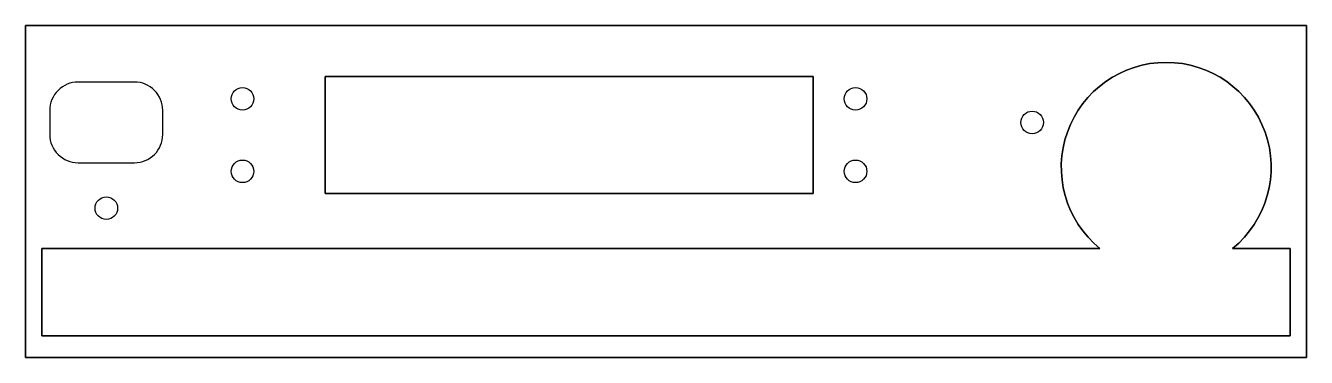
# Model space of a CAD drawing. Header units: millimetres. Extents: x -79 to 79, y -21 to 21.
import ezdxf

# ---------------------------------------------------------------- set-up
doc = ezdxf.new("R2010")
doc.units = ezdxf.units.MM
doc.layers.get('0').update_dxf_attribs({"linetype": 'CONTINUOUS'})

msp = doc.modelspace()

# ---------------------------------------------------------------- linework, layer by layer
for points in [[(-79.37, 20.57), (-79.37, -20.57), (79.38, -20.57), (79.38, 20.57)], [(79.38, -20.57), (-79.37, -20.57), (-79.37, 20.57), (79.38, 20.57)], [(-42.25, 14.25), (18.25, 14.25), (18.25, -0.25), (-42.25, -0.25)], [(18.25, -0.25), (18.25, 14.25), (-42.25, 14.25), (-42.25, -0.25)]]:
    msp.add_lwpolyline(points, close=True)
for points in [[(-77.38, -7.07), (53.78, -7.07, -2.808176), (70.22, -7.07), (77.35, -7.07), (77.35, -17.92), (-77.38, -17.92)], [(70.22, -7.07, 2.808176), (53.78, -7.07), (-77.38, -7.07), (-77.38, -17.92), (77.35, -17.92), (77.35, -7.07)], [(-62.38, 10.07, 0.414214), (-65.88, 13.57), (-72.88, 13.57, 0.414214), (-76.38, 10.07), (-76.38, 7.07, 0.414214), (-72.88, 3.57), (-65.88, 3.57, 0.414214), (-62.38, 7.07)], [(-62.38, 7.07), (-62.38, 10.07, 0.414214), (-65.88, 13.57), (-72.88, 13.57, 0.414214), (-76.38, 10.07), (-76.38, 7.07, 0.414214), (-72.88, 3.57), (-65.88, 3.57, 0.414214)]]:
    msp.add_lwpolyline(points, format="xyb", close=True)
for centre in [(-52.5, 11.5), (-52.5, 11.5), (23.5, 11.5), (23.5, 11.5), (45.38, 8.57), (45.38, 8.57), (-52.5, 2.5), (-52.5, 2.5), (23.5, 2.5), (23.5, 2.5), (-69.37, -2.07), (-69.37, -2.07)]:
    msp.add_circle(centre, 1.4)

doc.saveas('drawing.dxf')
